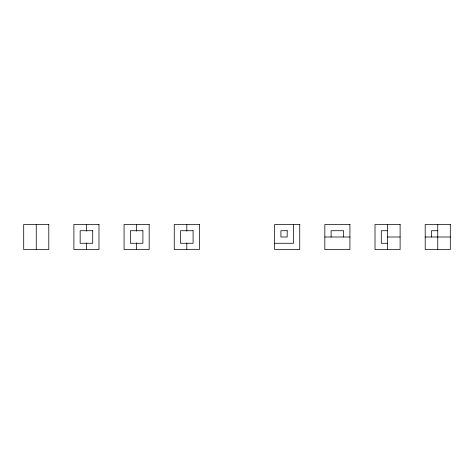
<?xml version="1.0" encoding="UTF-8"?>
<svg xmlns="http://www.w3.org/2000/svg" width="474" height="474" viewBox="0 0 474 474"><rect width="100%" height="100%" fill="white"/><g stroke="black" fill="none" stroke-linecap="round" stroke-linejoin="round"><path stroke-width="0.71" d="M387.566 230.725L381.292 230.725L381.292 243.275L387.566 243.275M437.751 230.725L431.482 230.725L431.482 237M324.832 237L349.925 237M387.566 237L400.109 237M425.208 237L450.3 237M274.642 243.275L293.459 243.275L293.459 224.451M437.751 224.451L437.751 249.549M387.566 224.451L387.566 249.549M343.65 237L343.65 230.725L331.101 230.725L331.101 237M186.809 224.451L186.809 231.099M186.809 242.907L186.809 249.549M136.625 224.451L136.625 231.099M136.625 242.907L136.625 249.549M86.434 224.451L86.434 231.099M86.434 242.907L86.434 249.549M36.249 224.451L36.249 249.549M48.792 224.451L23.7 224.451L23.7 249.549L48.792 249.549L48.792 224.451M98.983 224.451L73.891 224.451L73.891 249.549L98.983 249.549L98.983 224.451M149.168 224.451L124.075 224.451L124.075 249.549L149.168 249.549L149.168 224.451M199.358 224.451L174.266 224.451L174.266 249.549L199.358 249.549L199.358 224.451M299.734 224.451L274.642 224.451L274.642 249.549L299.734 249.549L299.734 224.451M349.925 224.451L324.832 224.451L324.832 249.549L349.925 249.549L349.925 224.451M400.109 224.451L375.017 224.451L375.017 249.549L400.109 249.549L400.109 224.451M450.3 224.451L425.208 224.451L425.208 249.549L450.3 249.549L450.3 224.451M92.708 230.725L80.159 230.725L80.159 243.275L92.708 243.275L92.708 230.725M142.899 230.725L130.35 230.725L130.35 243.275L142.899 243.275L142.899 230.725M193.084 230.725L180.541 230.725L180.541 243.275L193.084 243.275L193.084 230.725M287.191 230.725L280.916 230.725L280.916 237L287.191 237L287.191 230.725"/></g></svg>
